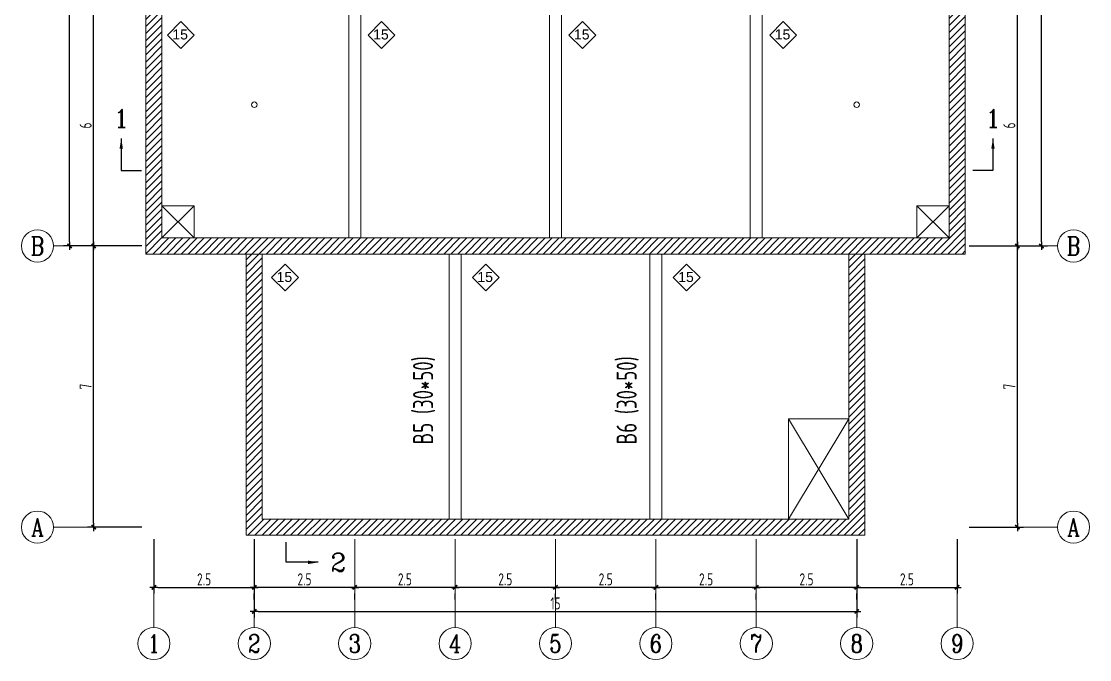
# Model space of a CAD drawing. Header units: metres. Extents: x 64 to 364, y 186 to 335.
# Drawn here: x 277.99 to 304.59, y 231.03 to 246.92 of the extents above; entities that cross this region are included whole.
import ezdxf
from ezdxf.enums import TextEntityAlignment as Align

# ---------------------------------------------------------------- set-up
doc = ezdxf.new("R2010")
doc.units = ezdxf.units.M
doc.header["$MEASUREMENT"] = 0
for name, color, linetype in [('beam', 3, 'Continuous'), ('RC', 1, 'Continuous'), ('YQ_AXIS', 3, 'Continuous'), ('YQ_DIM', 3, 'Continuous'), ('YQ_IDEN', 3, 'Continuous')]:
    doc.layers.add(name, color=color, linetype=linetype)
doc.styles.add('1', font='arial.ttf')
doc.styles.add('YQ_AXIS', font='COMPLEX.SHX', dxfattribs={"width": 0.8, "bigfont": 'GBCBIG.SHX'})
doc.styles.add('YQ_DIM', font='SUPEROS.SHX', dxfattribs={"width": 0.8, "bigfont": 'HZDX.SHX'})
doc.styles.add('YQ_IDEN', font='COMPLEX.SHX', dxfattribs={"bigfont": 'GBCBIG.SHX'})
doc.dimstyles.new('yqm0_100', dxfattribs={"dimscale": 0.1, "dimtxt": 3, "dimasz": 1, "dimexe": 1.5, "dimexo": 3, "dimgap": 0.5, "dimtad": 1, "dimdec": 3, "dimdsep": 46, "dimtxsty": 'YQ_DIM', "dimblk": 'YQTICK', "dimcen": 0, "dimclrd": 256, "dimclre": 256, "dimclrt": 7, "dimadec": 1, "dimazin": 2, "dimtfac": 1, "dimtdec": 4, "dimtix": 1, "dimtmove": 2, "dimatfit": 2, "dimfxl": 1, "dimtolj": 1, "dimtzin": 0, "dimarcsym": 0})

# ---------------------------------------------------------------- blocks, each defined once
blk = doc.blocks.new('YQTICK')
blk.add_line((-1, 0), (1, 0))
at = {"const_width": 0.4}
blk.add_lwpolyline([(0.53, 0.53), (-0.53, -0.53)], dxfattribs=at)
blk = doc.blocks.new('*D33')
at = {"layer": 'Defpoints', "color": 0, "lineweight": 9, "transparency": 16777216}
for p in [(281.287, 234.328), (283.787, 234.328), (283.787, 232.828)]:
    blk.add_point(p, dxfattribs=at)
at = {"layer": 'YQ_DIM', "lineweight": -2, "transparency": 16777216}
for p, q in [((281.287, 234.028), (281.287, 232.678)), ((283.787, 234.028), (283.787, 232.678)), ((281.387, 232.828), (283.687, 232.828))]:
    blk.add_line(p, q, dxfattribs=at)
at = {"layer": 'YQ_DIM', "lineweight": -2, "transparency": 16777216, "xscale": 0.1, "yscale": 0.1, "zscale": 0.1, "rotation": 180}
blk.add_blockref('YQTICK', (281.287, 232.828), dxfattribs=at)
at = {"layer": 'YQ_DIM', "lineweight": -2, "transparency": 16777216, "xscale": 0.1, "yscale": 0.1, "zscale": 0.1}
blk.add_blockref('YQTICK', (283.787, 232.828), dxfattribs=at)
at = {"layer": 'YQ_DIM', "color": 7, "lineweight": 9, "transparency": 16777216, "insert": (282.537, 233.028), "char_height": 0.3, "attachment_point": 5, "style": 'YQ_DIM'}
blk.add_mtext('\\A1;2.5', dxfattribs=at)
blk = doc.blocks.new('*D34')
at = {"layer": 'Defpoints', "color": 0, "lineweight": 9, "transparency": 16777216}
for p in [(298.787, 234.328), (301.287, 234.328), (301.287, 232.828)]:
    blk.add_point(p, dxfattribs=at)
at = {"layer": 'YQ_DIM', "lineweight": -2, "transparency": 16777216}
for p, q in [((298.787, 234.028), (298.787, 232.678)), ((301.287, 234.028), (301.287, 232.678)), ((298.887, 232.828), (301.187, 232.828))]:
    blk.add_line(p, q, dxfattribs=at)
at = {"layer": 'YQ_DIM', "lineweight": -2, "transparency": 16777216, "xscale": 0.1, "yscale": 0.1, "zscale": 0.1, "rotation": 180}
blk.add_blockref('YQTICK', (298.787, 232.828), dxfattribs=at)
at = {"layer": 'YQ_DIM', "lineweight": -2, "transparency": 16777216, "xscale": 0.1, "yscale": 0.1, "zscale": 0.1}
blk.add_blockref('YQTICK', (301.287, 232.828), dxfattribs=at)
at = {"layer": 'YQ_DIM', "color": 7, "lineweight": 9, "transparency": 16777216, "insert": (300.037, 233.028), "char_height": 0.3, "attachment_point": 5, "style": 'YQ_DIM'}
blk.add_mtext('\\A1;2.5', dxfattribs=at)
blk = doc.blocks.new('*D35')
at = {"layer": 'Defpoints', "color": 0, "lineweight": 9, "transparency": 16777216}
for p in [(283.787, 234.328), (298.787, 234.328), (298.787, 232.228)]:
    blk.add_point(p, dxfattribs=at)
at = {"layer": 'YQ_DIM', "lineweight": -2, "transparency": 16777216}
for p, q in [((283.787, 234.028), (283.787, 232.078)), ((298.787, 234.028), (298.787, 232.078)), ((283.887, 232.228), (298.687, 232.228))]:
    blk.add_line(p, q, dxfattribs=at)
at = {"layer": 'YQ_DIM', "lineweight": -2, "transparency": 16777216, "xscale": 0.1, "yscale": 0.1, "zscale": 0.1, "rotation": 180}
blk.add_blockref('YQTICK', (283.787, 232.228), dxfattribs=at)
at = {"layer": 'YQ_DIM', "lineweight": -2, "transparency": 16777216, "xscale": 0.1, "yscale": 0.1, "zscale": 0.1}
blk.add_blockref('YQTICK', (298.787, 232.228), dxfattribs=at)
at = {"layer": 'YQ_DIM', "color": 7, "lineweight": 9, "transparency": 16777216, "insert": (291.287, 232.428), "char_height": 0.3, "attachment_point": 5, "style": 'YQ_DIM'}
blk.add_mtext('\\A1;15', dxfattribs=at)
blk = doc.blocks.new('*D41')
at = {"layer": 'Defpoints', "color": 0, "lineweight": 9, "transparency": 16777216}
for p in [(279.787, 241.328), (281.287, 241.328), (281.287, 234.328)]:
    blk.add_point(p, dxfattribs=at)
at = {"layer": 'YQ_DIM', "lineweight": -2, "transparency": 16777216}
for p, q in [((280.987, 241.328), (279.637, 241.328)), ((279.787, 234.428), (279.787, 241.228)), ((280.987, 234.328), (279.637, 234.328))]:
    blk.add_line(p, q, dxfattribs=at)
at = {"layer": 'YQ_DIM', "lineweight": -2, "transparency": 16777216, "xscale": 0.1, "yscale": 0.1, "zscale": 0.1}
for p, rotation in [((279.787, 241.328), 90), ((279.787, 234.328), 270)]:
    blk.add_blockref('YQTICK', p, dxfattribs=dict(at, rotation=rotation))
at = {"layer": 'YQ_DIM', "color": 7, "lineweight": 9, "transparency": 16777216, "insert": (279.587, 237.828), "char_height": 0.3, "attachment_point": 5, "rotation": 90, "style": 'YQ_DIM'}
blk.add_mtext('\\A1;7', dxfattribs=at)
blk = doc.blocks.new('*D42')
at = {"layer": 'Defpoints', "color": 0, "lineweight": 9, "transparency": 16777216}
for p in [(279.787, 247.328), (281.287, 247.328), (281.287, 241.328)]:
    blk.add_point(p, dxfattribs=at)
at = {"layer": 'YQ_DIM', "lineweight": -2, "transparency": 16777216}
for p, q in [((280.987, 247.328), (279.637, 247.328)), ((279.787, 241.428), (279.787, 247.228)), ((280.987, 241.328), (279.637, 241.328))]:
    blk.add_line(p, q, dxfattribs=at)
at = {"layer": 'YQ_DIM', "lineweight": -2, "transparency": 16777216, "xscale": 0.1, "yscale": 0.1, "zscale": 0.1}
for p, rotation in [((279.787, 247.328), 90), ((279.787, 241.328), 270)]:
    blk.add_blockref('YQTICK', p, dxfattribs=dict(at, rotation=rotation))
at = {"layer": 'YQ_DIM', "color": 7, "lineweight": 9, "transparency": 16777216, "insert": (279.587, 244.328), "char_height": 0.3, "attachment_point": 5, "rotation": 90, "style": 'YQ_DIM'}
blk.add_mtext('\\A1;6', dxfattribs=at)
blk = doc.blocks.new('*D45')
at = {"layer": 'Defpoints', "color": 0, "lineweight": 9, "transparency": 16777216}
for p in [(279.187, 258.828), (281.287, 258.828), (281.287, 241.328)]:
    blk.add_point(p, dxfattribs=at)
at = {"layer": 'YQ_DIM', "lineweight": -2, "transparency": 16777216}
for p, q in [((280.987, 258.828), (279.037, 258.828)), ((279.187, 241.428), (279.187, 258.728)), ((280.987, 241.328), (279.037, 241.328))]:
    blk.add_line(p, q, dxfattribs=at)
at = {"layer": 'YQ_DIM', "lineweight": -2, "transparency": 16777216, "xscale": 0.1, "yscale": 0.1, "zscale": 0.1}
for p, rotation in [((279.187, 258.828), 90), ((279.187, 241.328), 270)]:
    blk.add_blockref('YQTICK', p, dxfattribs=dict(at, rotation=rotation))
at = {"layer": 'YQ_DIM', "color": 7, "lineweight": 9, "transparency": 16777216, "insert": (278.987, 250.078), "char_height": 0.3, "attachment_point": 5, "rotation": 90, "style": 'YQ_DIM'}
blk.add_mtext('\\A1;17.5', dxfattribs=at)
blk = doc.blocks.new('*D46')
at = {"layer": 'Defpoints', "color": 0, "lineweight": 9, "transparency": 16777216}
for p in [(301.287, 241.328), (302.787, 241.328), (301.287, 234.328)]:
    blk.add_point(p, dxfattribs=at)
at = {"layer": 'YQ_DIM', "lineweight": -2, "transparency": 16777216}
for p, q in [((301.587, 241.328), (302.937, 241.328)), ((302.787, 234.428), (302.787, 241.228)), ((301.587, 234.328), (302.937, 234.328))]:
    blk.add_line(p, q, dxfattribs=at)
at = {"layer": 'YQ_DIM', "lineweight": -2, "transparency": 16777216, "xscale": 0.1, "yscale": 0.1, "zscale": 0.1}
for p, rotation in [((302.787, 241.328), 90), ((302.787, 234.328), 270)]:
    blk.add_blockref('YQTICK', p, dxfattribs=dict(at, rotation=rotation))
at = {"layer": 'YQ_DIM', "color": 7, "lineweight": 9, "transparency": 16777216, "insert": (302.587, 237.828), "char_height": 0.3, "attachment_point": 5, "rotation": 90, "style": 'YQ_DIM'}
blk.add_mtext('\\A1;7', dxfattribs=at)
blk = doc.blocks.new('*D47')
at = {"layer": 'Defpoints', "color": 0, "lineweight": 9, "transparency": 16777216}
for p in [(301.287, 247.328), (302.787, 247.328), (301.287, 241.328)]:
    blk.add_point(p, dxfattribs=at)
at = {"layer": 'YQ_DIM', "lineweight": -2, "transparency": 16777216}
for p, q in [((301.587, 247.328), (302.937, 247.328)), ((302.787, 241.428), (302.787, 247.228)), ((301.587, 241.328), (302.937, 241.328))]:
    blk.add_line(p, q, dxfattribs=at)
at = {"layer": 'YQ_DIM', "lineweight": -2, "transparency": 16777216, "xscale": 0.1, "yscale": 0.1, "zscale": 0.1}
for p, rotation in [((302.787, 247.328), 90), ((302.787, 241.328), 270)]:
    blk.add_blockref('YQTICK', p, dxfattribs=dict(at, rotation=rotation))
at = {"layer": 'YQ_DIM', "color": 7, "lineweight": 9, "transparency": 16777216, "insert": (302.587, 244.328), "char_height": 0.3, "attachment_point": 5, "rotation": 90, "style": 'YQ_DIM'}
blk.add_mtext('\\A1;6', dxfattribs=at)
blk = doc.blocks.new('*D50')
at = {"layer": 'Defpoints', "color": 0, "lineweight": 9, "transparency": 16777216}
for p in [(301.287, 258.828), (303.387, 258.828), (301.287, 241.328)]:
    blk.add_point(p, dxfattribs=at)
at = {"layer": 'YQ_DIM', "lineweight": -2, "transparency": 16777216}
for p, q in [((301.587, 258.828), (303.537, 258.828)), ((303.387, 241.428), (303.387, 258.728)), ((301.587, 241.328), (303.537, 241.328))]:
    blk.add_line(p, q, dxfattribs=at)
at = {"layer": 'YQ_DIM', "lineweight": -2, "transparency": 16777216, "xscale": 0.1, "yscale": 0.1, "zscale": 0.1}
for p, rotation in [((303.387, 258.828), 90), ((303.387, 241.328), 270)]:
    blk.add_blockref('YQTICK', p, dxfattribs=dict(at, rotation=rotation))
at = {"layer": 'YQ_DIM', "color": 7, "lineweight": 9, "transparency": 16777216, "insert": (303.187, 250.078), "char_height": 0.3, "attachment_point": 5, "rotation": 90, "style": 'YQ_DIM'}
blk.add_mtext('\\A1;17.5', dxfattribs=at)
blk = doc.blocks.new('*U65')
at = {"layer": 'YQ_DIM'}
blk.add_lwpolyline([(-0.334, 0), (0, -0.334), (0.334, 0), (0, 0.334)], close=True, dxfattribs=at)
at = {"layer": 'YQ_DIM', "style": '1'}
blk.add_text('15', height=0.25, dxfattribs=at).set_placement((-0.21, -0.11))
blk = doc.blocks.new('*U66')
at = {"layer": 'YQ_AXIS', "color": 0, "linetype": 'ByBlock', "lineweight": -2, "transparency": 16777216}
for p in [(0, 0), (5, 0), (10, 0)]:
    blk.add_blockref('*U65', p, dxfattribs=at)
blk = doc.blocks.new('*U71')
at = {"layer": 'beam', "lineweight": 9}
for p, q in [((-0.15, 5.525), (-0.15, 0.525)), ((0.15, 5.525), (0.15, 0.525)), ((-0.15, 0.025), (-0.15, -5.525)), ((0.15, 0.025), (0.15, -5.525))]:
    blk.add_line(p, q, dxfattribs=at)
blk = doc.blocks.new('*U72')
at = {"layer": 'beam', "color": 0, "linetype": 'ByBlock', "lineweight": -2, "transparency": 16777216}
for p in [(0, 0), (5, 0), (10, 0)]:
    blk.add_blockref('*U71', p, dxfattribs=at)
blk = doc.blocks.new('YQ_SEC3')
at = {"linetype": 'Continuous'}
blk.add_line((0, 8), (0, 0), dxfattribs=at)
blk.add_lwpolyline([(0, 0), (5, 0)], dxfattribs=at)
blk.add_solid([(0.42, 5.5), (-0.42, 5.5), (0, 8)], dxfattribs=at)
blk = doc.blocks.new('*D283')
at = {"layer": 'Defpoints', "color": 0, "lineweight": 9, "transparency": 16777216}
for p in [(296.287, 232.828), (296.287, 232.828), (298.787, 232.828)]:
    blk.add_point(p, dxfattribs=at)
at = {"layer": 'YQ_DIM', "lineweight": -2, "transparency": 16777216}
for p, q in [((298.687, 232.828), (296.387, 232.828)), ((296.287, 232.528), (296.287, 232.678)), ((298.787, 232.528), (298.787, 232.678))]:
    blk.add_line(p, q, dxfattribs=at)
at = {"layer": 'YQ_DIM', "lineweight": -2, "transparency": 16777216, "xscale": 0.1, "yscale": 0.1, "zscale": 0.1}
for p, rotation in [((296.287, 232.828), 180.0000000000117), ((298.787, 232.828), 1.167066443485965e-11)]:
    blk.add_blockref('YQTICK', p, dxfattribs=dict(at, rotation=rotation))
at = {"layer": 'YQ_DIM', "color": 7, "lineweight": 9, "transparency": 16777216, "insert": (297.537, 233.028), "char_height": 0.3, "attachment_point": 5, "style": 'YQ_DIM'}
blk.add_mtext('\\A1;2.5', dxfattribs=at)
blk = doc.blocks.new('*D284')
at = {"layer": 'Defpoints', "color": 0, "lineweight": 9, "transparency": 16777216}
for p in [(293.787, 232.828), (293.787, 232.828), (296.287, 232.828)]:
    blk.add_point(p, dxfattribs=at)
at = {"layer": 'YQ_DIM', "lineweight": -2, "transparency": 16777216}
for p, q in [((296.187, 232.828), (293.887, 232.828)), ((293.787, 232.528), (293.787, 232.678)), ((296.287, 232.528), (296.287, 232.678))]:
    blk.add_line(p, q, dxfattribs=at)
at = {"layer": 'YQ_DIM', "lineweight": -2, "transparency": 16777216, "xscale": 0.1, "yscale": 0.1, "zscale": 0.1}
for p, rotation in [((293.787, 232.828), 180.0000000000123), ((296.287, 232.828), 1.239008895481675e-11)]:
    blk.add_blockref('YQTICK', p, dxfattribs=dict(at, rotation=rotation))
at = {"layer": 'YQ_DIM', "color": 7, "lineweight": 9, "transparency": 16777216, "insert": (295.037, 233.028), "char_height": 0.3, "attachment_point": 5, "style": 'YQ_DIM'}
blk.add_mtext('\\A1;2.5', dxfattribs=at)
blk = doc.blocks.new('*D285')
at = {"layer": 'Defpoints', "color": 0, "lineweight": 9, "transparency": 16777216}
for p in [(291.287, 232.828), (291.287, 232.828), (293.787, 232.828)]:
    blk.add_point(p, dxfattribs=at)
at = {"layer": 'YQ_DIM', "lineweight": -2, "transparency": 16777216}
for p, q in [((293.687, 232.828), (291.387, 232.828)), ((291.287, 232.528), (291.287, 232.678)), ((293.787, 232.528), (293.787, 232.678))]:
    blk.add_line(p, q, dxfattribs=at)
at = {"layer": 'YQ_DIM', "lineweight": -2, "transparency": 16777216, "xscale": 0.1, "yscale": 0.1, "zscale": 0.1}
for p, rotation in [((291.287, 232.828), 180.0000000000123), ((293.787, 232.828), 1.239008895481675e-11)]:
    blk.add_blockref('YQTICK', p, dxfattribs=dict(at, rotation=rotation))
at = {"layer": 'YQ_DIM', "color": 7, "lineweight": 9, "transparency": 16777216, "insert": (292.537, 233.028), "char_height": 0.3, "attachment_point": 5, "style": 'YQ_DIM'}
blk.add_mtext('\\A1;2.5', dxfattribs=at)
blk = doc.blocks.new('*D286')
at = {"layer": 'Defpoints', "color": 0, "lineweight": 9, "transparency": 16777216}
for p in [(288.787, 232.828), (288.787, 232.828), (291.287, 232.828)]:
    blk.add_point(p, dxfattribs=at)
at = {"layer": 'YQ_DIM', "lineweight": -2, "transparency": 16777216}
for p, q in [((291.187, 232.828), (288.887, 232.828)), ((288.787, 232.528), (288.787, 232.678)), ((291.287, 232.528), (291.287, 232.678))]:
    blk.add_line(p, q, dxfattribs=at)
at = {"layer": 'YQ_DIM', "lineweight": -2, "transparency": 16777216, "xscale": 0.1, "yscale": 0.1, "zscale": 0.1}
for p, rotation in [((288.787, 232.828), 180.0000000000123), ((291.287, 232.828), 1.239008895481675e-11)]:
    blk.add_blockref('YQTICK', p, dxfattribs=dict(at, rotation=rotation))
at = {"layer": 'YQ_DIM', "color": 7, "lineweight": 9, "transparency": 16777216, "insert": (290.037, 233.028), "char_height": 0.3, "attachment_point": 5, "style": 'YQ_DIM'}
blk.add_mtext('\\A1;2.5', dxfattribs=at)
blk = doc.blocks.new('*D287')
at = {"layer": 'Defpoints', "color": 0, "lineweight": 9, "transparency": 16777216}
for p in [(286.287, 232.828), (286.287, 232.828), (288.787, 232.828)]:
    blk.add_point(p, dxfattribs=at)
at = {"layer": 'YQ_DIM', "lineweight": -2, "transparency": 16777216}
for p, q in [((288.687, 232.828), (286.387, 232.828)), ((286.287, 232.528), (286.287, 232.678)), ((288.787, 232.528), (288.787, 232.678))]:
    blk.add_line(p, q, dxfattribs=at)
at = {"layer": 'YQ_DIM', "lineweight": -2, "transparency": 16777216, "xscale": 0.1, "yscale": 0.1, "zscale": 0.1}
for p, rotation in [((286.287, 232.828), 180.0000000000123), ((288.787, 232.828), 1.239008895481675e-11)]:
    blk.add_blockref('YQTICK', p, dxfattribs=dict(at, rotation=rotation))
at = {"layer": 'YQ_DIM', "color": 7, "lineweight": 9, "transparency": 16777216, "insert": (287.537, 233.028), "char_height": 0.3, "attachment_point": 5, "style": 'YQ_DIM'}
blk.add_mtext('\\A1;2.5', dxfattribs=at)
blk = doc.blocks.new('*D288')
at = {"layer": 'Defpoints', "color": 0, "lineweight": 9, "transparency": 16777216}
for p in [(283.787, 232.828), (283.787, 232.828), (286.287, 232.828)]:
    blk.add_point(p, dxfattribs=at)
at = {"layer": 'YQ_DIM', "lineweight": -2, "transparency": 16777216}
for p, q in [((286.187, 232.828), (283.887, 232.828)), ((283.787, 232.528), (283.787, 232.678)), ((286.287, 232.528), (286.287, 232.678))]:
    blk.add_line(p, q, dxfattribs=at)
at = {"layer": 'YQ_DIM', "lineweight": -2, "transparency": 16777216, "xscale": 0.1, "yscale": 0.1, "zscale": 0.1}
for p, rotation in [((283.787, 232.828), 180.0000000000123), ((286.287, 232.828), 1.239008895481675e-11)]:
    blk.add_blockref('YQTICK', p, dxfattribs=dict(at, rotation=rotation))
at = {"layer": 'YQ_DIM', "color": 7, "lineweight": 9, "transparency": 16777216, "insert": (285.037, 233.028), "char_height": 0.3, "attachment_point": 5, "style": 'YQ_DIM'}
blk.add_mtext('\\A1;2.5', dxfattribs=at)

msp = doc.modelspace()

# ---------------------------------------------------------------- hatches: boundary and pattern name
at = {"layer": 'RC', "lineweight": 9}
h = msp.add_hatch(dxfattribs=at)
h.set_pattern_fill('ANSI31', color=256)
h.paths.add_polyline_path([(301.4868, 259.0281), (281.0868, 259.0281), (281.0868, 241.1281), (301.4868, 241.1281)])
h.paths.add_polyline_path([(281.4868, 241.5281), (281.4868, 242.3281), (281.4868, 258.6281), (282.2868, 258.6281), (301.0868, 258.6281), (301.0868, 257.8281), (301.0868, 241.5281), (300.2868, 241.5281)], flags=16)
h.paths.add_polyline_path([(291.0868, 247.0781), (291.0868, 247.1781), (286.4868, 247.1781), (286.4868, 247.0781), (286.0868, 247.0781), (286.0868, 247.5781), (286.1368, 247.5781), (286.1368, 252.5781), (286.0868, 252.5781), (286.0868, 253.0781), (286.4868, 253.0781), (286.4868, 252.9781), (291.0868, 252.9781), (291.0868, 253.0781), (291.4868, 253.0781), (291.4868, 252.9781), (296.0868, 252.9781), (296.0868, 253.0781), (296.4868, 253.0781), (296.4868, 252.5781), (296.4368, 252.5781), (296.4368, 247.5781), (296.4868, 247.5781), (296.4868, 247.0781), (296.0868, 247.0781), (296.0868, 247.1781), (291.4868, 247.1781), (291.4868, 247.0781)], flags=0)
h.paths.add_polyline_path([(291.9557, 246.2464), (291.6219, 246.5801), (291.9557, 246.9138), (292.2894, 246.5801)], flags=0)
h.paths.add_polyline_path([(286.9557, 246.2464), (286.6219, 246.5801), (286.9557, 246.9138), (287.2894, 246.5801)], flags=0)
h.paths.add_polyline_path([(296.6219, 246.5801), (296.9557, 246.9138), (297.2894, 246.5801), (296.9557, 246.2464)], flags=0)
h.paths.add_polyline_path([(283.7178, 244.8455, -1), (283.8558, 244.8455, -1)], flags=0)
h.paths.add_polyline_path([(298.7178, 244.8455, -1), (298.8558, 244.8455, -1)], flags=0)
h.paths.add_polyline_path([(288.7178, 250.3455, -1), (288.8558, 250.3455, -1)], flags=0)
h.paths.add_polyline_path([(293.7178, 250.3455, -1), (293.8558, 250.3455, -1)], flags=0)
h.paths.add_polyline_path([(282.2894, 246.5801), (281.9557, 246.2464), (281.6219, 246.5801), (281.9557, 246.9138)], flags=0)
h.paths.add_polyline_path([(291.9557, 251.7464), (291.6219, 252.0801), (291.9557, 252.4138), (292.2894, 252.0801)], flags=0)
h.paths.add_polyline_path([(286.9557, 251.7464), (286.6219, 252.0801), (286.9557, 252.4138), (287.2894, 252.0801)], flags=0)
h.paths.add_polyline_path([(296.9557, 251.7464), (296.6219, 252.0801), (296.9557, 252.4138), (297.2894, 252.0801)], flags=0)
h.paths.add_polyline_path([(281.9557, 251.7464), (281.6219, 252.0801), (281.9557, 252.4138), (282.2894, 252.0801)], flags=0)
h.paths.add_polyline_path([(291.9557, 257.2464), (291.6219, 257.5801), (291.9557, 257.9138), (292.2894, 257.5801)], flags=0)
h.paths.add_polyline_path([(283.7178, 255.8455, -1), (283.8558, 255.8455, -1)], flags=0)
h.paths.add_polyline_path([(298.7178, 255.8455, -1), (298.8558, 255.8455, -1)], flags=0)
h.paths.add_polyline_path([(286.9557, 257.2464), (286.6219, 257.5801), (286.9557, 257.9138), (287.2894, 257.5801)], flags=0)
h.paths.add_polyline_path([(296.9557, 257.2464), (296.6219, 257.5801), (296.9557, 257.9138), (297.2894, 257.5801)], flags=0)
h.paths.add_polyline_path([(281.9557, 257.2464), (281.6219, 257.5801), (281.9557, 257.9138), (282.2894, 257.5801)], flags=0)
h.paths.add_polyline_path([(283.9868, 241.1281), (283.5868, 241.1281), (283.5868, 234.1281), (298.9868, 234.1281), (298.9868, 241.1281), (298.5868, 241.1281), (298.5868, 234.5281), (283.9868, 234.5281)])
h.paths.add_polyline_path([(296.6821, 246.4016), (297.1982, 246.4016), (297.1982, 246.7845), (296.6821, 246.7845)], flags=8)
h.paths.add_polyline_path([(296.6821, 251.9016), (297.1982, 251.9016), (297.1982, 252.2845), (296.6821, 252.2845)], flags=8)
h.paths.add_polyline_path([(296.6821, 257.4016), (297.1982, 257.4016), (297.1982, 257.7845), (296.6821, 257.7845)], flags=8)
h.paths.add_polyline_path([(291.6821, 246.4016), (292.1982, 246.4016), (292.1982, 246.7845), (291.6821, 246.7845)], flags=8)
h.paths.add_polyline_path([(291.6821, 251.9016), (292.1982, 251.9016), (292.1982, 252.2845), (291.6821, 252.2845)], flags=8)
h.paths.add_polyline_path([(291.6821, 257.4016), (292.1982, 257.4016), (292.1982, 257.7845), (291.6821, 257.7845)], flags=8)
h.paths.add_polyline_path([(286.6821, 246.4016), (287.1982, 246.4016), (287.1982, 246.7845), (286.6821, 246.7845)], flags=8)
h.paths.add_polyline_path([(286.6821, 251.9016), (287.1982, 251.9016), (287.1982, 252.2845), (286.6821, 252.2845)], flags=8)
h.paths.add_polyline_path([(286.6821, 257.4016), (287.1982, 257.4016), (287.1982, 257.7845), (286.6821, 257.7845)], flags=8)
h.paths.add_polyline_path([(281.6821, 246.4016), (282.1982, 246.4016), (282.1982, 246.7845), (281.6821, 246.7845)], flags=8)
h.paths.add_polyline_path([(281.6821, 251.9016), (282.1982, 251.9016), (282.1982, 252.2845), (281.6821, 252.2845)], flags=8)
h.paths.add_polyline_path([(281.6821, 257.4016), (282.1982, 257.4016), (282.1982, 257.7845), (281.6821, 257.7845)], flags=8)
h.paths.add_polyline_path([(282.2521, 247.3808), (285.2406, 247.3808), (285.2406, 248.2462), (282.2521, 248.2462)], flags=8)
h.paths.add_polyline_path([(282.2521, 253.0283), (285.2406, 253.0283), (285.2406, 253.8936), (282.2521, 253.8936)], flags=8)
h.paths.add_polyline_path([(296.0752, 254.2194), (296.0752, 257.2079), (295.2098, 257.2079), (295.2098, 254.2194)], flags=8)
h.paths.add_polyline_path([(290.934, 254.2194), (290.934, 257.2079), (290.0687, 257.2079), (290.0687, 254.2194)], flags=8)
h.paths.add_polyline_path([(286.1194, 254.2194), (286.1194, 257.2079), (285.254, 257.2079), (285.254, 254.2194)], flags=8)

# ---------------------------------------------------------------- linework, layer by layer
at = {"layer": 'beam', "lineweight": 9}
for p, q in [((288.6368, 234.5281), (288.6368, 241.1281)), ((288.9368, 234.5281), (288.9368, 241.1281)), ((293.6368, 234.5281), (293.6368, 241.1281)), ((293.9368, 234.5281), (293.9368, 241.1281)), ((297.0868, 234.5281), (297.0868, 237.0281)), ((297.0868, 237.0281), (298.5868, 237.0281)), ((298.5868, 234.5281), (297.0868, 237.0281)), ((297.0868, 237.0281), (298.5868, 237.0281)), ((298.5868, 237.0281), (297.0868, 234.5281)), ((298.5868, 237.0281), (298.5868, 234.5281)), ((298.5868, 234.5281), (297.0868, 234.5281))]:
    msp.add_line(p, q, dxfattribs=at)
at = {"layer": 'RC', "lineweight": 9}
for p, q in [((281.0868, 241.1281), (281.0868, 259.0281)), ((301.4868, 259.0281), (301.4868, 241.1281)), ((281.4868, 241.5281), (281.4868, 258.6281)), ((301.0868, 258.6281), (301.0868, 241.5281)), ((301.0868, 241.5281), (281.4868, 241.5281)), ((301.4868, 241.1281), (281.0868, 241.1281)), ((283.5868, 241.1281), (283.5868, 234.1281)), ((283.9868, 241.1281), (283.9868, 234.5281)), ((298.5868, 234.5281), (298.5868, 241.1281)), ((298.9868, 234.1281), (298.9868, 241.1281)), ((283.9868, 234.5281), (298.5868, 234.5281)), ((283.5868, 234.1281), (298.9868, 234.1281))]:
    msp.add_line(p, q, dxfattribs=at)
at = {"layer": 'YQ_AXIS', "lineweight": 9}
for p, q in [((282.2868, 242.3281), (281.4868, 241.5281)), ((281.4868, 242.3281), (282.2868, 241.5281)), ((301.0868, 242.3281), (300.2868, 241.5281)), ((300.2868, 242.3281), (301.0868, 241.5281)), ((278.7868, 241.3281), (280.9868, 241.3281)), ((303.7868, 241.3281), (301.5868, 241.3281)), ((278.7868, 234.3281), (280.9868, 234.3281)), ((303.7868, 234.3281), (301.5868, 234.3281)), ((281.2868, 231.8281), (281.2868, 234.0281)), ((283.7868, 231.8281), (283.7868, 234.0281)), ((286.2868, 231.8281), (286.2868, 234.0281)), ((288.7868, 231.8281), (288.7868, 234.0281)), ((291.2868, 231.8281), (291.2868, 234.0281)), ((293.7868, 231.8281), (293.7868, 234.0281)), ((296.2868, 231.8281), (296.2868, 234.0281)), ((298.7868, 231.8281), (298.7868, 234.0281)), ((301.2868, 231.8281), (301.2868, 234.0281))]:
    msp.add_line(p, q, dxfattribs=at)
for points in [[(281.4868, 241.5281), (282.2868, 241.5281), (282.2868, 242.3281), (281.4868, 242.3281)], [(300.2868, 241.5281), (301.0868, 241.5281), (301.0868, 242.3281), (300.2868, 242.3281)]]:
    msp.add_lwpolyline(points, close=True, dxfattribs=at)
for centre, radius in [((283.7868, 244.8455), 0.069), ((298.7868, 244.8455), 0.069), ((278.3868, 241.3281), 0.4), ((304.1868, 241.3281), 0.4), ((278.3868, 234.3281), 0.4), ((304.1868, 234.3281), 0.4), ((281.2868, 231.4281), 0.4), ((283.7868, 231.4281), 0.4), ((286.2868, 231.4281), 0.4), ((288.7868, 231.4281), 0.4), ((291.2868, 231.4281), 0.4), ((293.7868, 231.4281), 0.4), ((296.2868, 231.4281), 0.4), ((298.7868, 231.4281), 0.4), ((301.2868, 231.4281), 0.4)]:
    msp.add_circle(centre, radius, dxfattribs=at)
at = {"layer": 'YQ_DIM'}
for points in [[(281.6219, 246.5801), (281.9557, 246.2464), (282.2894, 246.5801), (281.9557, 246.9138)], [(286.6219, 246.5801), (286.9557, 246.2464), (287.2894, 246.5801), (286.9557, 246.9138)], [(291.6219, 246.5801), (291.9557, 246.2464), (292.2894, 246.5801), (291.9557, 246.9138)], [(296.6219, 246.5801), (296.9557, 246.2464), (297.2894, 246.5801), (296.9557, 246.9138)]]:
    msp.add_lwpolyline(points, close=True, dxfattribs=at)

# ---------------------------------------------------------------- block references
at = {"layer": 'beam', "lineweight": 9}
msp.add_blockref('*U72', (286.2868, 247.0531), dxfattribs=at)
at = {"layer": 'YQ_AXIS', "lineweight": 9}
msp.add_blockref('*U66', (284.5519, 240.5413), dxfattribs=at)
at = {"layer": 'YQ_IDEN', "lineweight": 9, "zscale": 0.1}
for p, xscale, yscale, rotation in [((280.4741, 243.2034), -0.1, -0.1, 180), ((302.1804, 243.2034), 0.1, -0.1, 180), ((284.5781, 233.4511), -0.1, 0.1, 270)]:
    msp.add_blockref('YQ_SEC3', p, dxfattribs=dict(at, xscale=xscale, yscale=yscale, rotation=rotation))

# ---------------------------------------------------------------- texts
at = {"layer": 'YQ_AXIS', "color": 7, "lineweight": 9, "style": 'YQ_AXIS', "width": 0.8}
for s, p in [('B', (278.3868, 241.3281)), ('B', (304.1868, 241.3281)), ('A', (278.3868, 234.3281)), ('A', (304.1868, 234.3281)), ('1', (281.2868, 231.4281)), ('2', (283.7868, 231.4281)), ('3', (286.2868, 231.4281)), ('4', (288.7868, 231.4281)), ('5', (291.2868, 231.4281)), ('6', (293.7868, 231.4281)), ('7', (296.2868, 231.4281)), ('8', (298.7868, 231.4281)), ('9', (301.2868, 231.4281))]:
    msp.add_text(s, height=0.45, dxfattribs=at).set_placement(p, align=Align.MIDDLE)
at = {"layer": 'YQ_AXIS', "lineweight": 9, "char_height": 0.5, "attachment_point": 1, "rotation": 90, "style": 'YQ_DIM'}
for s, width, heights, insert in [('B5 (30*50)', 3.065767, [0.6509], (287.7395, 236.3862)), ('\\pt0.5;B6 (30*50)', 3.224893, [0.4541], (292.8081, 236.3862))]:
    msp.add_mtext_dynamic_manual_height_columns(s, width=width, gutter_width=1, heights=heights, dxfattribs=dict(at, insert=insert))
at = {"layer": 'YQ_DIM', "style": '1'}
for p in [(281.7459, 246.4697), (286.7459, 246.4697), (291.7459, 246.4697), (296.7459, 246.4697)]:
    msp.add_text('15', height=0.25, dxfattribs=at).set_placement(p)
at = {"layer": 'YQ_IDEN', "color": 7, "lineweight": 9, "style": 'YQ_IDEN'}
for s, p in [('1', (280.4741, 244.5034)), ('1', (302.1804, 244.5034)), ('2', (285.8781, 233.4511))]:
    msp.add_text(s, height=0.45, dxfattribs=at).set_placement(p, align=Align.MIDDLE)

# ---------------------------------------------------------------- dimensions: what is measured, and where the dimension line sits
at = {"layer": 'YQ_DIM', "lineweight": 9}
for base, p1, p2, picture, middle in [((279.1868, 258.8281), (281.2868, 241.3281), (281.2868, 258.8281), '*D45', (278.9868, 250.0781)), ((303.3868, 258.8281), (301.2868, 241.3281), (301.2868, 258.8281), '*D50', (303.1868, 250.0781)), ((279.7868, 247.3281), (281.2868, 241.3281), (281.2868, 247.3281), '*D42', (279.5868, 244.3281)), ((302.7868, 247.3281), (301.2868, 241.3281), (301.2868, 247.3281), '*D47', (302.5868, 244.3281)), ((279.7868, 241.3281), (281.2868, 234.3281), (281.2868, 241.3281), '*D41', (279.5868, 237.8281)), ((302.7868, 241.3281), (301.2868, 234.3281), (301.2868, 241.3281), '*D46', (302.5868, 237.8281))]:
    dim = msp.add_linear_dim(base=base, p1=p1, p2=p2, angle=90, dimstyle='yqm0_100', dxfattribs=at)
    dim.commit()
    dim.dimension.update_dxf_attribs({"geometry": picture, "text_midpoint": middle})
for base, p1, p2, picture, middle in [((283.7868, 232.8281), (281.2868, 234.3281), (283.7868, 234.3281), '*D33', (282.5368, 233.0281)), ((298.7868, 232.2281), (283.7868, 234.3281), (298.7868, 234.3281), '*D35', (291.2868, 232.4281)), ((301.2868, 232.8281), (298.7868, 234.3281), (301.2868, 234.3281), '*D34', (300.0368, 233.0281))]:
    dim = msp.add_linear_dim(base=base, p1=p1, p2=p2, dimstyle='yqm0_100', dxfattribs=at)
    dim.commit()
    dim.dimension.update_dxf_attribs({"geometry": picture, "text_midpoint": middle})
for p1, p2, picture, middle in [((286.2868, 232.8281), (283.7868, 232.8281), '*D288', (285.0368, 233.0281)), ((288.7868, 232.8281), (286.2868, 232.8281), '*D287', (287.5368, 233.0281)), ((291.2868, 232.8281), (288.7868, 232.8281), '*D286', (290.0368, 233.0281)), ((293.7868, 232.8281), (291.2868, 232.8281), '*D285', (292.5368, 233.0281)), ((296.2868, 232.8281), (293.7868, 232.8281), '*D284', (295.0368, 233.0281)), ((298.7868, 232.8281), (296.2868, 232.8281), '*D283', (297.5368, 233.0281))]:
    dim = msp.add_aligned_dim(p1=p1, p2=p2, distance=0, dimstyle='yqm0_100', dxfattribs=at)
    dim.commit()
    dim.dimension.update_dxf_attribs({"geometry": picture, "text_midpoint": middle})

doc.saveas('drawing.dxf')
